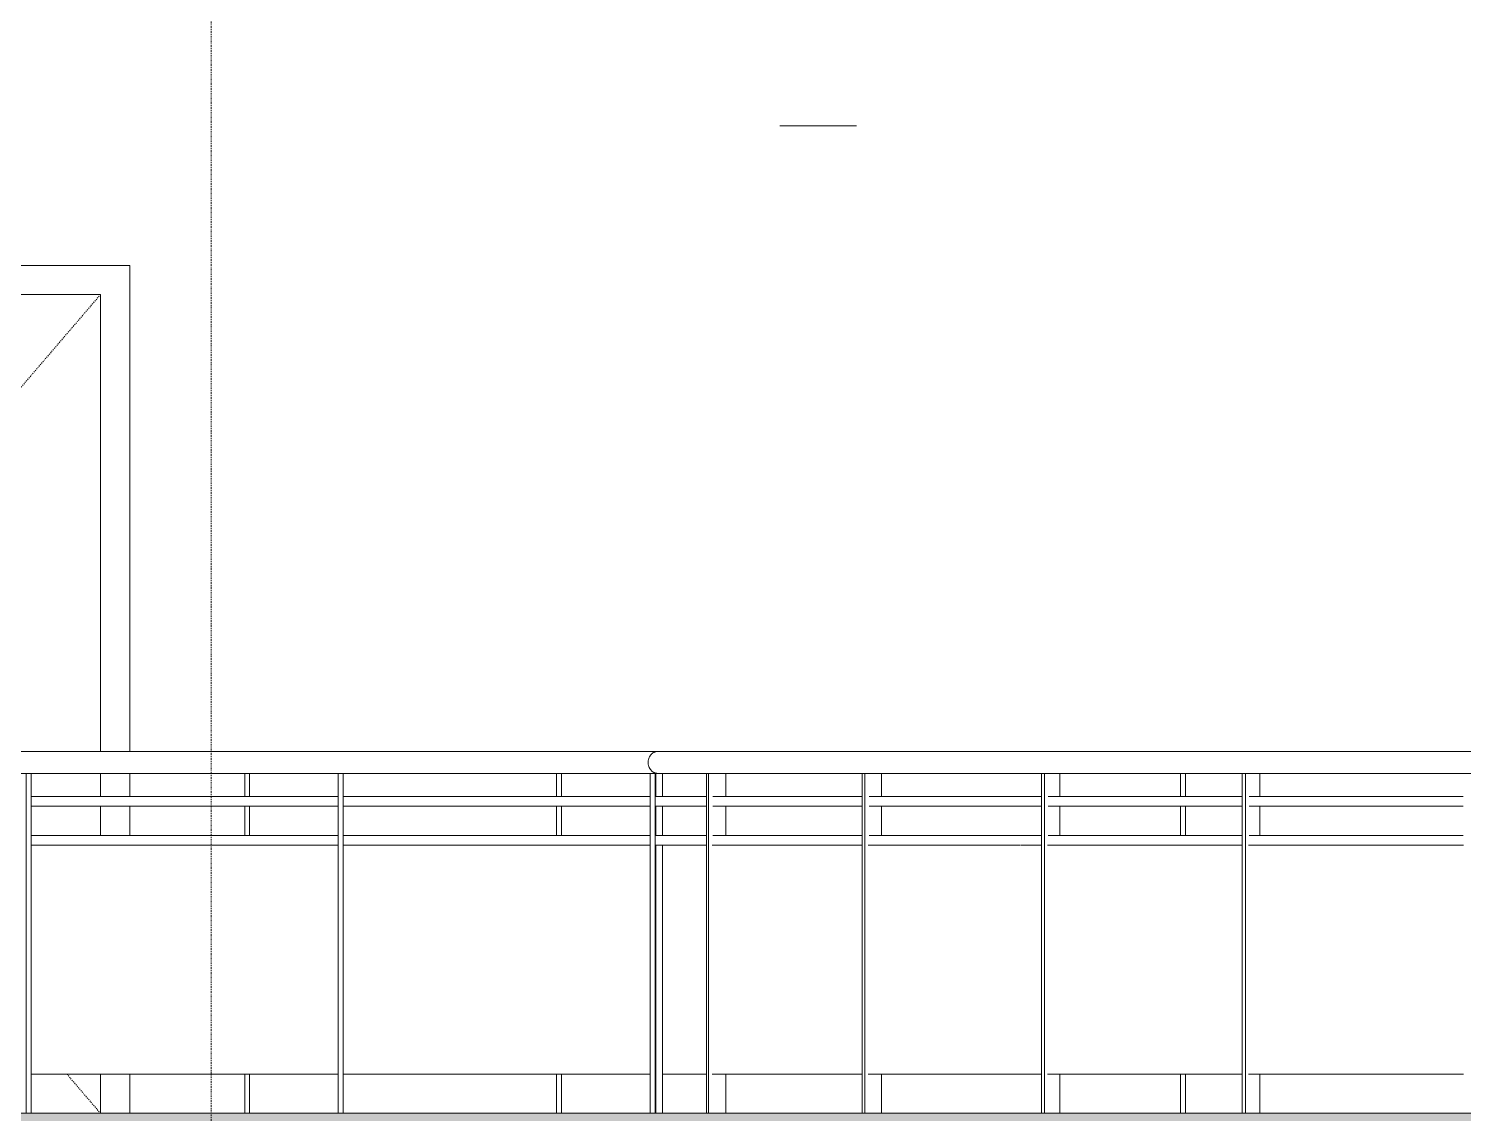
# Model space of a CAD drawing. Header units: inches. Extents: x 21386 to 98862, y -290 to 853.
# Drawn here: x 31906 to 32053.2, y 0 to 111.3 of the extents above; entities that cross this region are included whole.
import ezdxf

# ---------------------------------------------------------------- set-up
doc = ezdxf.new("R2010")
doc.units = ezdxf.units.IN
doc.header["$MEASUREMENT"] = 0
for name, pattern in [('Dash 1_16_', [0.125, 0.0625, -0.0625]), ('Dash Dot 3_16_', [0.3125, 0.1875, -0.0625, 0, -0.0625]), ('Grid Line 1_2_', [0.875, 0.5, -0.125, 0.125, -0.125])]:
    doc.linetypes.add(name, pattern=pattern)
for name, color, linetype, lineweight in [('A-ANNO-SYMB', 150, 'Continuous', 9), ('A-DOOR', 31, 'Continuous', 13), ('A-DOOR-FRAM', 31, 'Continuous', 9), ('A-FLOR', 192, 'Continuous', 13), ('A-FLOR-HRAL', 11, 'Continuous', 13), ('A-FLOR-LEVL', 51, 'Continuous', 9), ('A-FLOR-PATT', 8, 'Continuous', 25), ('Q-SPCQ', 91, 'Continuous', 13)]:
    doc.layers.add(name, color=color, linetype=linetype, lineweight=lineweight)

# ---------------------------------------------------------------- blocks, each defined once
blk = doc.blocks.new('Struct_Xcel_Sports Complex_rvt-3-Building Section - North_South looking East _ Fitness Center')
at = {"layer": 'A-FLOR-PATT', "lineweight": 9}
h = blk.add_hatch(dxfattribs=at)
h.set_pattern_fill('FP_48', color=256, style=0, pattern_type=2)
h.set_pattern_definition([(50, (22011.01, 102), (55.0854, -4.8198), [5.76, -63.36]), (355, (22011.01, 102), (-10.6557, 57.7685), [4.608, -50.688]), (100.451, (22015.6, 101.6), (44.4295, 52.9487), [4.895, -53.848]), (46.184, (22011.01, 117.36), (81.9644, -12.712), [8.64, -95.04]), (96.636, (22017.84, 116.3), (71.7815, 74.8124), [7.343, -80.772]), (351.184, (22011.01, 117.36), (71.782, 74.8124), [6.912, -76.032]), (21, (22018.69, 113.52), (45.842, -30.9215), [5.76, -63.36]), (326, (22018.69, 113.52), (18.687, 55.6915), [4.608, -50.688]), (71.451, (22022.51, 110.943), (64.529, 24.77), [4.895, -53.848]), (37.5, (22011.012, 102), (0.9339, 25.5668), [2.534, -47.539, 2.534, -48.922, -50.88]), (37.5, (22011.012, 102), (0.9339, 25.5668), [-101.53, 2.534, -48.346]), (7.5, (22011.012, 102), (20.204, 30.2913), [2.534, -26.803, 2.534, -46.387, -19.392]), (7.5, (22011.012, 102), (20.204, 30.2913), [-78.259, 2.534, -16.858]), (327.5, (21993.885, 102), (40.9978, -1.7324), [2.534, -16.666, 2.534, -57.37, -79.488]), (327.5, (21993.885, 102), (40.9978, -1.7324), [-79.104, 2.534, -76.954]), (317.5, (21986.205, 102), (44.7889, 7.6878), [2.534, -22.426, 2.534, -37.248, -56.448]), (317.5, (21986.205, 102), (44.7889, 7.6878), [-64.742, 2.534, -53.914])])
h.paths.add_polyline_path([(21132.3, -6), (22790.8, -6), (22790.8, 0), (21132.3, 0), (21132.3, -1.69)], flags=0)
at = {"layer": 'A-FLOR', "color": 7}
blk.add_line((22790.8, 0), (21132.3, 0), dxfattribs=at)
blk = doc.blocks.new('Basketball_Backstop-Performance_Sports_Systems-3103-Ceiling_Hung - 27_-0_ to 27_-11 7_8_-652462-Building Section - North_South looking East _ Fitness Center')
at = {"layer": 'Q-SPCQ', "color": 8, "lineweight": 9}
for p, q in [((21267.24, 101.31), (21271.18, 101.31)), ((21271.18, 101.31), (21275.12, 101.31))]:
    blk.add_line(p, q, dxfattribs=at)
blk = doc.blocks.new('Railing - 2_ x 1_2_-939656-Building Section - North_South looking East _ Fitness Center')
at = {"layer": 'A-FLOR-HRAL', "color": 8, "lineweight": 9}
for p, q in [((21158.45, 34.87), (21157.95, 34.87)), ((21157.95, 0), (21157.95, 34.87)), ((21158.45, 34.87), (21158.45, 0))]:
    blk.add_line(p, q, dxfattribs=at)
blk = doc.blocks.new('Railing - 2_ 8_-939652-Building Section - North_South looking East _ Fitness Center')
at = {"layer": 'A-FLOR-HRAL', "color": 8, "lineweight": 9}
blk.add_line((21158.45, 4), (21189.95, 4), dxfattribs=at)
blk = doc.blocks.new('Railing - 2_ x 1_2_-V84-Building Section - North_South looking East _ Fitness Center')
at = {"layer": 'A-FLOR-HRAL', "color": 8, "lineweight": 9}
for p, q in [((21259.94, 34.87), (21259.71, 34.87)), ((21259.71, 0), (21259.71, 34.87)), ((21261.72, 34.87), (21259.94, 34.87)), ((21259.94, 34.87), (21259.94, 0)), ((21261.72, 32.5), (21261.72, 34.87)), ((21261.72, 28.5), (21261.72, 31.5)), ((21261.72, 0), (21261.72, 4))]:
    blk.add_line(p, q, dxfattribs=at)
blk = doc.blocks.new('Railing - 2_ 8_-V85-Building Section - North_South looking East _ Fitness Center')
at = {"layer": 'A-FLOR-HRAL', "color": 8, "lineweight": 9}
for p, q in [((21262.29, 27.5), (21260.3, 27.5)), ((21275.7, 27.5), (21274.38, 27.5)), ((21260.3, 4), (21275.7, 4))]:
    blk.add_line(p, q, dxfattribs=at)
blk = doc.blocks.new('Railing - 2_ x 1_2_-V86-Building Section - North_South looking East _ Fitness Center')
at = {"layer": 'A-FLOR-HRAL', "color": 8, "lineweight": 9}
for p, q in [((21275.97, 34.87), (21275.7, 34.87)), ((21275.7, 0), (21275.7, 34.87)), ((21277.66, 34.87), (21275.97, 34.87)), ((21275.97, 34.87), (21275.97, 0)), ((21277.66, 32.5), (21277.66, 34.87)), ((21277.66, 28.5), (21277.66, 31.5)), ((21277.66, 0), (21277.66, 4))]:
    blk.add_line(p, q, dxfattribs=at)
blk = doc.blocks.new('Railing - 2_ 8_-V87-Building Section - North_South looking East _ Fitness Center')
at = {"layer": 'A-FLOR-HRAL', "color": 8, "lineweight": 9}
for p, q in [((21278.53, 27.5), (21276.31, 27.5)), ((21294.07, 27.5), (21291.96, 27.5)), ((21276.31, 4), (21294.07, 4))]:
    blk.add_line(p, q, dxfattribs=at)
blk = doc.blocks.new('Railing - 2_ x 1_2_-V88-Building Section - North_South looking East _ Fitness Center')
at = {"layer": 'A-FLOR-HRAL', "color": 8, "lineweight": 9}
for p, q in [((21294.38, 34.87), (21294.07, 34.87)), ((21294.07, 0), (21294.07, 34.87)), ((21295.96, 34.87), (21294.38, 34.87)), ((21294.38, 34.87), (21294.38, 0)), ((21295.96, 32.5), (21295.96, 34.87)), ((21295.96, 28.5), (21295.96, 31.51)), ((21295.96, 0), (21295.96, 4))]:
    blk.add_line(p, q, dxfattribs=at)
blk = doc.blocks.new('Railing - 2_ 8_-V89-Building Section - North_South looking East _ Fitness Center')
at = {"layer": 'A-FLOR-HRAL', "color": 8, "lineweight": 9}
for p, q in [((21296.54, 27.5), (21294.69, 27.5)), ((21314.68, 27.5), (21313.28, 27.5)), ((21294.69, 4), (21314.68, 4))]:
    blk.add_line(p, q, dxfattribs=at)
blk = doc.blocks.new('Railing - 2_ x 1_2_-V90-Building Section - North_South looking East _ Fitness Center')
at = {"layer": 'A-FLOR-HRAL', "color": 8, "lineweight": 9}
for p, q in [((21315.02, 34.87), (21314.68, 34.87)), ((21314.68, 0), (21314.68, 34.87)), ((21316.49, 34.87), (21315.02, 34.87)), ((21315.02, 34.87), (21315.02, 0)), ((21316.49, 32.5), (21316.49, 34.87)), ((21316.49, 28.5), (21316.49, 31.5)), ((21316.49, 0), (21316.49, 4))]:
    blk.add_line(p, q, dxfattribs=at)
blk = doc.blocks.new('Railing - 2_ 8_-V91-Building Section - North_South looking East _ Fitness Center')
at = {"layer": 'A-FLOR-HRAL', "color": 8, "lineweight": 9}
for p, q in [((21318.29, 27.5), (21315.31, 27.5)), ((21337.37, 27.5), (21334.78, 27.5)), ((21315.31, 4), (21337.37, 4))]:
    blk.add_line(p, q, dxfattribs=at)
blk = doc.blocks.new('Railing - 2_ x 1_2_-V145-Building Section - North_South looking East _ Fitness Center')
at = {"layer": 'A-FLOR-HRAL', "color": 8, "lineweight": 9}
for p, q in [((21884.85, 34.87), (21884.35, 34.87)), ((21884.35, 32.5), (21884.35, 34.87)), ((21884.85, 32.5), (21884.85, 34.87)), ((21884.35, 28.5), (21884.35, 31.5)), ((21884.85, 28.5), (21884.85, 31.5)), ((21884.35, 0), (21884.35, 4)), ((21884.85, 0), (21884.85, 4))]:
    blk.add_line(p, q, dxfattribs=at)
blk = doc.blocks.new('Railing - 2_ 8_-V150-Building Section - North_South looking East _ Fitness Center')
at = {"layer": 'A-FLOR-HRAL', "color": 8, "lineweight": 9}
blk.add_line((21255.2, 4), (21259.71, 4), dxfattribs=at)
blk = doc.blocks.new('Railing - 3_4_-939654-Building Section - North_South looking East _ Fitness Center')
at = {"layer": 'A-FLOR-HRAL', "color": 8, "lineweight": 9}
for p, q in [((21255.2, 34.87), (21254.52, 34.87)), ((21254.52, 34.87), (21254.52, 32.5)), ((21255.2, 32.5), (21255.2, 34.87)), ((21254.52, 31.5), (21254.52, 28.5)), ((21255.2, 28.5), (21255.2, 31.5)), ((21254.52, 27.5), (21254.52, 0)), ((21255.2, 0), (21255.2, 27.5))]:
    blk.add_line(p, q, dxfattribs=at)
blk = doc.blocks.new('Railing - Railing-939582-Building Section - North_South looking East _ Fitness Center')
at = {"layer": 'A-FLOR-HRAL', "color": 8, "lineweight": 9}
for p, q in [((21190.45, 32.5), (21221.95, 32.5)), ((21222.45, 32.5), (21253.95, 32.5)), ((21254.44, 32.5), (21259.69, 32.5)), ((21260.38, 32.5), (21275.66, 32.5)), ((21276.39, 32.5), (21294.04, 32.5)), ((21294.77, 32.5), (21314.65, 32.5)), ((21315.39, 32.5), (21337.33, 32.5)), ((21190.45, 31.5), (21221.95, 31.5)), ((21222.45, 31.5), (21253.95, 31.5)), ((21254.44, 31.5), (21259.69, 31.5)), ((21260.38, 31.5), (21275.66, 31.5)), ((21276.39, 31.5), (21294.04, 31.5)), ((21294.77, 31.5), (21314.65, 31.5)), ((21315.39, 31.5), (21337.33, 31.5)), ((21190.45, 28.5), (21221.95, 28.5)), ((21222.45, 28.5), (21253.95, 28.5)), ((21254.44, 28.5), (21259.69, 28.5)), ((21260.38, 28.5), (21275.66, 28.5)), ((21276.39, 28.5), (21294.04, 28.5)), ((21294.77, 28.5), (21314.65, 28.5)), ((21315.39, 28.5), (21337.33, 28.5)), ((21190.45, 27.5), (21221.95, 27.5)), ((21222.45, 27.5), (21253.95, 27.5)), ((21254.44, 27.5), (21259.69, 27.5)), ((21262.24, 27.5), (21274.36, 27.5)), ((21278.48, 27.5), (21291.91, 27.5)), ((21296.53, 27.5), (21313.27, 27.5)), ((21318.24, 27.5), (21334.74, 27.5))]:
    blk.add_line(p, q, dxfattribs=at)
for name, p in [('Railing - 2_ x 1_2_-939656-Building Section - North_South looking East _ Fitness Center', (32, 0)), ('Railing - 2_ x 1_2_-V145-Building Section - North_South looking East _ Fitness Center', (-672, 0)), ('Railing - 2_ x 1_2_-939656-Building Section - North_South looking East _ Fitness Center', (64, 0)), ('Railing - 2_ x 1_2_-V145-Building Section - North_South looking East _ Fitness Center', (-640, 0)), ('Railing - 2_ x 1_2_-939656-Building Section - North_South looking East _ Fitness Center', (96, 0)), ('Railing - 3_4_-939654-Building Section - North_South looking East _ Fitness Center', (0, 0)), ('Railing - 2_ x 1_2_-V84-Building Section - North_South looking East _ Fitness Center', (0, 0)), ('Railing - 2_ x 1_2_-V86-Building Section - North_South looking East _ Fitness Center', (0, 0)), ('Railing - 2_ x 1_2_-V88-Building Section - North_South looking East _ Fitness Center', (0, 0)), ('Railing - 2_ x 1_2_-V145-Building Section - North_South looking East _ Fitness Center', (-576, 0)), ('Railing - 2_ x 1_2_-V90-Building Section - North_South looking East _ Fitness Center', (0, 0)), ('Railing - 2_ 8_-V85-Building Section - North_South looking East _ Fitness Center', (0, 0)), ('Railing - 2_ 8_-V87-Building Section - North_South looking East _ Fitness Center', (0, 0)), ('Railing - 2_ 8_-V89-Building Section - North_South looking East _ Fitness Center', (0, 0)), ('Railing - 2_ 8_-V91-Building Section - North_South looking East _ Fitness Center', (0, 0)), ('Railing - 2_ 8_-939652-Building Section - North_South looking East _ Fitness Center', (32, 0)), ('Railing - 2_ 8_-939652-Building Section - North_South looking East _ Fitness Center', (64, 0)), ('Railing - 2_ 8_-V150-Building Section - North_South looking East _ Fitness Center', (0, 0))]:
    blk.add_blockref(name, p)
blk = doc.blocks.new('Top Rail Type - Top Rail_Internal_-939601-Building Section - North_South looking East _ Fitness Center')
at = {"layer": 'A-FLOR-HRAL', "color": 8, "lineweight": 9}
for p, q in [((21254.7, 37.12), (21157.7, 37.12)), ((21204.34, 37.12), (21170.81, 37.12)), ((21215.27, 37.12), (21208, 37.12)), ((21300.2, 37.12), (21219.68, 37.12)), ((21326.73, 37.12), (21305.52, 37.12)), ((21394.58, 37.12), (21332.62, 37.12)), ((21157.7, 34.87), (21254.7, 34.87)), ((21170.79, 34.87), (21199.77, 34.87)), ((21208.45, 34.87), (21272.91, 34.87)), ((21280.67, 34.87), (21327.2, 34.87)), ((21336.02, 34.87), (21367.48, 34.87))]:
    blk.add_line(p, q, dxfattribs=at)
at = {"layer": 'A-FLOR-HRAL', "color": 8, "lineweight": 9, "flags": 128}
for points in [[(21254.7, 37.12), (21260, 37.12), (21265.66, 37.12), (21271.66, 37.12), (21278, 37.12), (21284.68, 37.12), (21291.68, 37.12), (21299, 37.12), (21306.62, 37.12), (21314.55, 37.12), (21322.77, 37.12), (21331.28, 37.12), (21340.06, 37.12)], [(21254.7, 34.87), (21260, 34.87), (21265.66, 34.87), (21271.66, 34.87), (21278, 34.87), (21284.68, 34.87), (21291.68, 34.87), (21299, 34.87), (21306.62, 34.87), (21314.55, 34.87), (21322.77, 34.87), (21331.28, 34.87), (21340.06, 34.87)]]:
    blk.add_lwpolyline(points, dxfattribs=at)
at = {"layer": 'A-FLOR-HRAL', "color": 8, "lineweight": 9}
for points, knots in [([(21254.7, 37.12), (21254.67, 37.12), (21254.62, 37.12), (21254.54, 37.11), (21254.46, 37.09), (21254.39, 37.07), (21254.31, 37.03), (21254.23, 36.98), (21254.17, 36.94), (21254.13, 36.9), (21254.1, 36.88), (21254.08, 36.85), (21254.06, 36.83), (21254.02, 36.8), (21253.98, 36.74), (21253.94, 36.67), (21253.9, 36.61), (21253.86, 36.55), (21253.82, 36.45), (21253.76, 36.27), (21253.74, 36.11), (21253.75, 36)], [0.5, 0.5, 0.5, 0.5, 0.53125, 0.5625, 0.59375, 0.625, 0.65625, 0.6875, 0.71875, 0.734375, 0.75, 0.7578125, 0.765625, 0.78125, 0.8125, 0.84375, 0.859375, 0.875, 0.90625, 0.9375, 1, 1, 1, 1]), ([(21253.75, 36), (21253.74, 35.89), (21253.76, 35.73), (21253.82, 35.55), (21253.86, 35.45), (21253.9, 35.39), (21253.94, 35.33), (21253.98, 35.26), (21254.02, 35.2), (21254.06, 35.17), (21254.08, 35.15), (21254.1, 35.12), (21254.13, 35.1), (21254.17, 35.06), (21254.23, 35.02), (21254.31, 34.97), (21254.39, 34.93), (21254.46, 34.91), (21254.54, 34.89), (21254.62, 34.88), (21254.67, 34.87), (21254.7, 34.87)], [0, 0, 0, 0, 0.0625, 0.09375, 0.125, 0.140625, 0.15625, 0.1875, 0.21875, 0.234375, 0.2421875, 0.25, 0.265625, 0.28125, 0.3125, 0.34375, 0.375, 0.40625, 0.4375, 0.46875, 0.5, 0.5, 0.5, 0.5])]:
    blk.add_open_spline(points, degree=3, knots=knots, dxfattribs=at)
blk = doc.blocks.new('Single-Flush - 36_ x 84_-1318898-Building Section - North_South looking East _ Fitness Center')
at = {"layer": 'A-DOOR', "color": 8, "linetype": 'Dash 1_16_', "lineweight": 9}
for p, q in [((21197.56, 84), (21161.56, 42)), ((21165.73, 37.12), (21161.56, 42)), ((21169.7, 32.5), (21167.66, 34.88)), ((21173.13, 28.5), (21170.56, 31.5)), ((21197.56, 0), (21194.13, 4))]:
    blk.add_line(p, q, dxfattribs=at)
at = {"layer": 'A-DOOR-FRAM', "color": 8}
for p, q in [((21200.56, 87), (21160.02, 87)), ((21200.56, 37.12), (21200.56, 87)), ((21161.56, 37.12), (21161.56, 84)), ((21161.56, 84), (21197.56, 84)), ((21197.56, 84), (21197.56, 37.11)), ((21158.56, 74.81), (21158.56, 37.12)), ((21158.56, 34.88), (21158.56, 32.5)), ((21161.56, 32.5), (21161.56, 34.88)), ((21197.56, 34.88), (21197.56, 32.5)), ((21200.56, 32.5), (21200.56, 34.88)), ((21158.56, 31.5), (21158.56, 28.5)), ((21161.56, 28.5), (21161.56, 31.5)), ((21197.56, 31.5), (21197.56, 28.5)), ((21200.56, 28.5), (21200.56, 31.5)), ((21158.56, 4), (21158.56, 0)), ((21161.56, 0), (21161.56, 4)), ((21197.56, 4), (21197.56, 0)), ((21200.56, 0), (21200.56, 4))]:
    blk.add_line(p, q, dxfattribs=at)

msp = doc.modelspace()

# ---------------------------------------------------------------- linework, layer by layer
at = {"layer": 'A-ANNO-SYMB', "linetype": 'Dash Dot 3_16_'}
msp.add_line((31924.73, -37.35), (31924.73, 452.37), dxfattribs=at)
at = {"layer": 'A-FLOR-LEVL', "linetype": 'Grid Line 1_2_'}
msp.add_line((31077.41, 0), (34441.96, 0), dxfattribs=at)

# ---------------------------------------------------------------- block references
at = {"color": 170, "lineweight": 5}
msp.add_blockref('Struct_Xcel_Sports Complex_rvt-3-Building Section - North_South looking East _ Fitness Center', (10715.81, 0), dxfattribs=at)
at = {"layer": 'A-DOOR', "color": 8, "lineweight": 9}
msp.add_blockref('Single-Flush - 36_ x 84_-1318898-Building Section - North_South looking East _ Fitness Center', (10715.81, 0), dxfattribs=at)
at = {"layer": 'A-FLOR-HRAL', "color": 8, "lineweight": 9}
for name in ['Top Rail Type - Top Rail_Internal_-939601-Building Section - North_South looking East _ Fitness Center', 'Railing - Railing-939582-Building Section - North_South looking East _ Fitness Center']:
    msp.add_blockref(name, (10715.81, 0), dxfattribs=at)
at = {"layer": 'Q-SPCQ', "color": 8, "lineweight": 9}
msp.add_blockref('Basketball_Backstop-Performance_Sports_Systems-3103-Ceiling_Hung - 27_-0_ to 27_-11 7_8_-652462-Building Section - North_South looking East _ Fitness Center', (10715.81, 0), dxfattribs=at)

doc.saveas('drawing.dxf')
